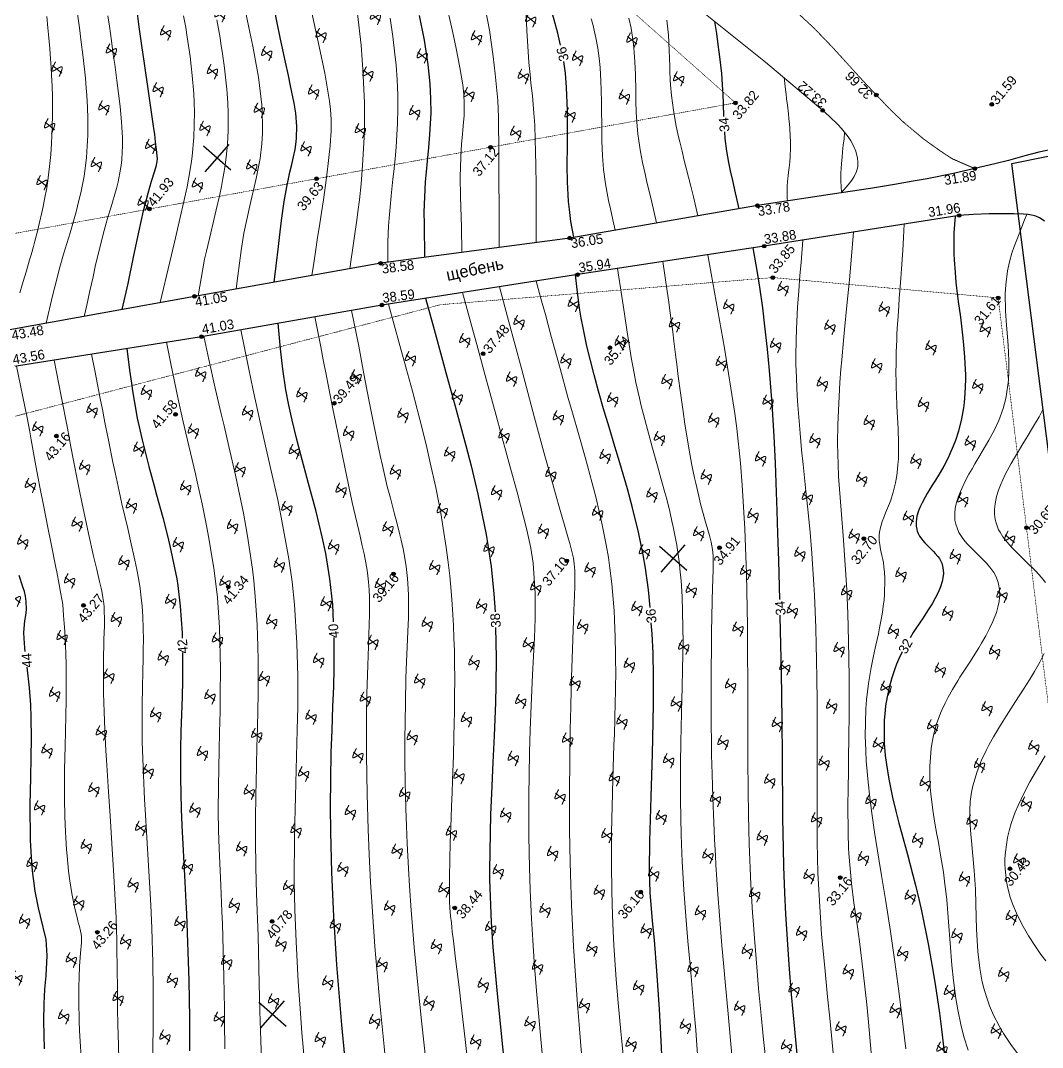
# Model space of a CAD drawing. Header units: millimetres. Extents: x -2893842 to -949497, y -1203244 to 262218.
# Drawn here: x -2146808 to -2062609, y -340974 to -256348 of the extents above; entities that cross this region are included whole.
import ezdxf

# ---------------------------------------------------------------- set-up
doc = ezdxf.new("R2010")
doc.units = ezdxf.units.MM
doc.linetypes.add('g5_05x2', pattern=[3.5, 2.5, -1])
doc.linetypes.add('g5_366', pattern=[0.85, 0.1, -0.75])
doc.layers.get('0').update_dxf_attribs({"lineweight": 5})
for name, color, linetype in [('!!!_ Размеры', 7, 'Continuous'), ('02_сетка', 253, 'Continuous'), ('10_Границы покрытий и угодий', 253, 'Continuous'), ('13_Растительность', 253, 'Continuous'), ('19_Горизонтали', 253, 'Continuous'), ('30_Канализация', 253, 'Continuous'), ('61_Отметки высоты поверхности', 253, 'Continuous')]:
    doc.layers.add(name, color=color, linetype=linetype)
doc.styles.add('LIKE17', font='d431.shx')
doc.styles.add('LIKE36', font='pragmai.shx')
doc.styles.add('Line_GUGK', font='')
doc.styles.get('Line_GUGK').set_extended_font_data('Bm431', italic=True)
doc.linetypes.add('g5_122_kn', pattern='A,1,-1,1.5,-0.4,["Кн",Line_GUGK,S=1,R=0,X=0,Y=-0.5],-2.4,1.5,-1,4,-1,4,-1,3', length=21.8)

# ---------------------------------------------------------------- blocks, each defined once
blk = doc.blocks.new('BL_333')
at = {"color": 0}
for p, q in [((0, -3), (0, 3)), ((-3, 0), (3, 0))]:
    blk.add_line(p, q, dxfattribs=at)
blk = doc.blocks.new('g5_330')
blk.add_hatch(color=0).paths.add_polyline_path([(-0.15, 0, 1), (0.15, 0, 1)])
at = {"color": 0}
blk.add_circle((0, 0), 0.15, dxfattribs=at)
blk = doc.blocks.new('g5_411')
at = {"color": 0, "linetype": 'Continuous', "lineweight": 15}
for points in [[(0.375, 1), (0.365, 0.998), (0.355, 0.996), (0.346, 0.994), (0.336, 0.991), (0.326, 0.989), (0.316, 0.987), (0.307, 0.985), (0.297, 0.983), (0.287, 0.981), (0.277, 0.979), (0.268, 0.976), (0.258, 0.974), (0.248, 0.972), (0.238, 0.97), (0.228, 0.968), (0.219, 0.966), (0.209, 0.963), (0.199, 0.961), (0.189, 0.959), (0.18, 0.957), (0.17, 0.955), (0.16, 0.952), (0.15, 0.95), (0.141, 0.948), (0.131, 0.946), (0.121, 0.943), (0.111, 0.941), (0.102, 0.939), (0.092, 0.937), (0.082, 0.934), (0.073, 0.932), (0.063, 0.93), (0.053, 0.927), (0.043, 0.925), (0.034, 0.923), (0.024, 0.92), (0.014, 0.918), (0.005, 0.915), (-0.005, 0.913), (-0.015, 0.911), (-0.025, 0.908), (-0.034, 0.906), (-0.044, 0.903), (-0.054, 0.901), (-0.063, 0.898), (-0.073, 0.895), (-0.083, 0.893), (-0.092, 0.89), (-0.102, 0.887), (-0.111, 0.885), (-0.121, 0.882), (-0.131, 0.879), (-0.14, 0.876), (-0.15, 0.873), (-0.159, 0.87), (-0.169, 0.867), (-0.178, 0.864), (-0.188, 0.861), (-0.197, 0.858), (-0.207, 0.855), (-0.216, 0.852), (-0.226, 0.849), (-0.235, 0.845), (-0.245, 0.842), (-0.254, 0.838), (-0.263, 0.834), (-0.272, 0.831), (-0.282, 0.827), (-0.291, 0.823), (-0.3, 0.818), (-0.309, 0.814), (-0.318, 0.809), (-0.327, 0.805), (-0.335, 0.799), (-0.344, 0.794), (-0.352, 0.788), (-0.36, 0.782), (-0.367, 0.775), (-0.374, 0.768), (-0.379, 0.76), (-0.383, 0.75), (-0.385, 0.741), (-0.384, 0.731), (-0.38, 0.721), (-0.375, 0.713), (-0.369, 0.705), (-0.361, 0.698), (-0.354, 0.692), (-0.346, 0.686), (-0.337, 0.681), (-0.329, 0.675), (-0.32, 0.67), (-0.312, 0.665), (-0.303, 0.661), (-0.294, 0.656), (-0.285, 0.652), (-0.276, 0.647), (-0.267, 0.643), (-0.258, 0.639), (-0.249, 0.635), (-0.239, 0.631), (-0.23, 0.627), (-0.221, 0.623), (-0.212, 0.619), (-0.202, 0.616), (-0.193, 0.612), (-0.184, 0.608), (-0.174, 0.605), (-0.165, 0.601), (-0.156, 0.597), (-0.146, 0.594), (-0.137, 0.59), (-0.128, 0.587), (-0.118, 0.584), (-0.109, 0.58), (-0.099, 0.577), (-0.09, 0.573), (-0.081, 0.57), (-0.071, 0.567), (-0.062, 0.563), (-0.052, 0.56), (-0.043, 0.556), (-0.034, 0.553), (-0.024, 0.55), (-0.015, 0.546), (-0.005, 0.543), (0.004, 0.54), (0.013, 0.536), (0.023, 0.533), (0.032, 0.53), (0.042, 0.526), (0.051, 0.523), (0.061, 0.519), (0.07, 0.516), (0.079, 0.513), (0.089, 0.509), (0.098, 0.506), (0.108, 0.502), (0.117, 0.499), (0.126, 0.495), (0.136, 0.492), (0.145, 0.488), (0.154, 0.485), (0.164, 0.481), (0.173, 0.477), (0.182, 0.474), (0.191, 0.47), (0.201, 0.466), (0.21, 0.462), (0.219, 0.458), (0.228, 0.454), (0.238, 0.45), (0.247, 0.446), (0.256, 0.442), (0.265, 0.438), (0.274, 0.433), (0.283, 0.429), (0.292, 0.425), (0.301, 0.42), (0.309, 0.415), (0.318, 0.41), (0.327, 0.405), (0.335, 0.4), (0.343, 0.394), (0.351, 0.388), (0.359, 0.382), (0.367, 0.375), (0.374, 0.368), (0.38, 0.36), (0.385, 0.352), (0.39, 0.343), (0.392, 0.333), (0.392, 0.323), (0.391, 0.313), (0.387, 0.304), (0.382, 0.295), (0.377, 0.287), (0.37, 0.279), (0.363, 0.272), (0.356, 0.266), (0.348, 0.259), (0.34, 0.253), (0.332, 0.248), (0.323, 0.242), (0.315, 0.237), (0.306, 0.232), (0.298, 0.227), (0.289, 0.222), (0.28, 0.217), (0.271, 0.213), (0.262, 0.208), (0.253, 0.204), (0.244, 0.2), (0.235, 0.196), (0.226, 0.192), (0.217, 0.188), (0.207, 0.184), (0.198, 0.18), (0.189, 0.176), (0.179, 0.173), (0.17, 0.169), (0.161, 0.165), (0.151, 0.162), (0.142, 0.158), (0.133, 0.155), (0.123, 0.151), (0.114, 0.148), (0.105, 0.145), (0.095, 0.141), (0.086, 0.138), (0.076, 0.135), (0.067, 0.132), (0.057, 0.129), (0.048, 0.125), (0.038, 0.122), (0.029, 0.119), (0.019, 0.116), (0.01, 0.113), (0, 0.11), (-0.009, 0.107), (-0.019, 0.104), (-0.028, 0.101), (-0.038, 0.098), (-0.048, 0.095), (-0.057, 0.092), (-0.067, 0.089), (-0.076, 0.086), (-0.086, 0.083), (-0.095, 0.08), (-0.105, 0.078), (-0.115, 0.075), (-0.124, 0.072), (-0.134, 0.069), (-0.143, 0.066), (-0.153, 0.063), (-0.162, 0.061), (-0.172, 0.058), (-0.182, 0.055), (-0.191, 0.052), (-0.201, 0.049), (-0.21, 0.047), (-0.22, 0.044), (-0.23, 0.041), (-0.239, 0.038), (-0.249, 0.036), (-0.259, 0.033), (-0.268, 0.03), (-0.278, 0.027), (-0.287, 0.025), (-0.297, 0.022), (-0.307, 0.019), (-0.316, 0.017), (-0.326, 0.014), (-0.336, 0.011), (-0.345, 0.008), (-0.355, 0.006), (-0.364, 0.003), (-0.374, 0), (-0.375, 0)], [(0, 1), (0, 0)]]:
    blk.add_lwpolyline(points, dxfattribs=at)
blk = doc.blocks.new('Топо_07.04.17')
at = {"layer": '02_сетка', "linetype": 'Continuous'}
for p, q in [((-219834, -132006), (-217612, -129989)), ((-217715, -132108), (-219731, -129887))]:
    blk.add_line(p, q, dxfattribs=at)
at = {"layer": '02_сетка', "color": 7, "linetype": 'Continuous'}
for p, q in [((-186229, -169029), (-184008, -167013)), ((-184110, -169132), (-186127, -166910)), ((-221134, -202736), (-223150, -200515)), ((-223253, -202634), (-221032, -200617))]:
    blk.add_line(p, q, dxfattribs=at)
at = {"layer": '10_Границы покрытий и угодий', "color": 7, "linetype": 'Continuous', "lineweight": 30}
for points in [[(-151584, -143845), (-151760, -143669), (-151961, -143508), (-152242, -143345), (-152453, -143257), (-152862, -143138), (-153230, -143066), (-154032, -142948), (-154826, -142849), (-156044, -142727), (-157342, -142634), (-158518, -142579), (-174768, -143280), (-190295, -143881), (-206602, -144553), (-221660, -145466), (-237451, -146183)], [(-149519, -137950), (-151401, -138127), (-152595, -138304), (-153956, -138536), (-155117, -138682), (-156800, -138885), (-158590, -139077), (-160797, -139268), (-161966, -139349), (-163515, -139441), (-165533, -139537), (-167957, -139624), (-174941, -139889), (-190608, -140806), (-206314, -141121), (-221876, -142103), (-237298, -143130)]]:
    blk.add_lwpolyline(points, dxfattribs=at)
at = {"layer": '10_Границы покрытий и угодий', "linetype": 'g5_366', "lineweight": 20}
for points in [[(-253256, -136421), (-257289, -111615), (-257226, -84968), (-249683, -84247), (-251516, -65183), (-261796, -65589), (-262936, -17292), (-244466, -16022), (-244810, -12981), (-203656, -10152), (-197276, -107357), (-175782, -131278)], [(-174336, -145933), (-156083, -149688), (-154733, -291240), (-240042, -288547), (-252506, -152400), (-201799, -145066)]]:
    blk.add_lwpolyline(points, close=True, dxfattribs=at)
at = {"layer": '10_Границы покрытий и угодий', "linetype": 'Continuous', "lineweight": 20}
blk.add_lwpolyline([(-167957, -139624), (-167469, -139187), (-167194, -138922), (-166973, -138686), (-166746, -138403), (-166514, -138027), (-166365, -137642), (-166301, -137263), (-166299, -136931), (-166386, -136356), (-166521, -135893), (-166698, -135450), (-166862, -135115), (-167325, -134363), (-167592, -134001), (-168210, -133262), (-168710, -132709), (-169800, -131530), (-172946, -128215), (-179649, -121475)], dxfattribs=at)
at = {"layer": '10_Границы покрытий и угодий', "linetype": 'g5_05x2', "lineweight": 20}
blk.add_lwpolyline([(-170415, -123848), (-168703, -125827), (-167311, -127642), (-165305, -130427), (-164185, -131941), (-162974, -133510), (-162165, -134465), (-160697, -136002), (-159493, -137091), (-158588, -137845), (-156800, -138885)], dxfattribs=at)
at = {"layer": '19_Горизонтали', "linetype": 'Continuous', "lineweight": 20}
for points in [[(-205730, -141109), (-205662, -140472), (-205541, -139524), (-205417, -138721), (-205318, -138147), (-205197, -137497), (-205019, -136610), (-204824, -135687), (-204528, -134338), (-204393, -133724), (-204170, -132689), (-203981, -131764), (-203789, -130743), (-203636, -129824), (-203467, -128567), (-203359, -127503), (-203271, -126252), (-203222, -125040), (-203207, -124134), (-203219, -122666), (-203273, -121131)], [(-215094, -118715), (-214877, -120991), (-214768, -122167), (-214718, -122755), (-214591, -124748), (-214576, -127037), (-214607, -127677), (-214704, -128779), (-214781, -129353), (-214936, -130235), (-215223, -131422), (-215719, -133022), (-216488, -135190), (-217229, -137387), (-217622, -138789), (-218123, -140812), (-218391, -141883)], [(-212055, -141483), (-211793, -140485), (-211501, -139396), (-211284, -138598), (-210933, -137306), (-210689, -136407), (-210416, -135383), (-210114, -134215), (-209850, -133153), (-209687, -132470), (-209463, -131480), (-209371, -131053), (-209279, -130600), (-209199, -130160), (-209154, -129874), (-209107, -129522), (-209045, -128893), (-209003, -128067), (-208998, -127370), (-209122, -125038), (-209346, -122793), (-209742, -118950)], [(-205898, -120493), (-205899, -123074), (-205932, -124292), (-205966, -125090), (-206159, -127800), (-206324, -129319), (-206369, -129676), (-206502, -130634), (-206890, -132946), (-207185, -134428), (-207474, -135735), (-207702, -136699), (-207868, -137371), (-208050, -138084), (-208492, -139777), (-208684, -140505), (-208886, -141283)], [(-231079, -142716), (-230762, -141819), (-230374, -140686), (-229992, -139564), (-229708, -138738), (-229439, -137971), (-228980, -136717), (-228766, -136161), (-228417, -135298), (-228215, -134821), (-227886, -134061), (-227253, -132542), (-227059, -132020), (-226736, -131000), (-226662, -130713), (-226556, -130246), (-226439, -129608), (-226369, -129121), (-226294, -128439), (-226233, -127583), (-226212, -127129), (-226190, -125864), (-226214, -123701), (-226244, -122375), (-226266, -121542), (-226297, -120401), (-226327, -119197), (-226347, -118328)], [(-220152, -119018), (-220124, -119441), (-220090, -120015), (-220051, -120798), (-220000, -122420), (-219993, -123217), (-219998, -123986), (-220049, -125476), (-220099, -126250), (-220165, -127006), (-220286, -128044), (-220444, -129081), (-220751, -130589), (-220854, -131011), (-221029, -131666), (-221448, -133052), (-221762, -133995), (-222175, -135172), (-223004, -137471), (-223568, -139043), (-224732, -142293)], [(-221560, -142083), (-220937, -139911), (-220690, -139162), (-220464, -138505), (-219946, -137059), (-219647, -136240), (-219276, -135213), (-218856, -134004), (-218639, -133345), (-218439, -132702), (-218280, -132160), (-218079, -131418), (-217919, -130757), (-217746, -129924), (-217571, -128864), (-217480, -128155), (-217402, -127391), (-217340, -126550), (-217292, -125436), (-217278, -123947), (-217285, -123472), (-217312, -122495), (-217349, -121633), (-217375, -121157), (-217472, -119668)], [(-236138, -140175), (-235862, -139544), (-235600, -138938), (-235392, -138455), (-235023, -137581), (-234855, -137178), (-234592, -136532), (-234418, -136095), (-234116, -135312), (-233862, -134627), (-233579, -133824), (-233419, -133346), (-233231, -132759), (-232954, -131830), (-232739, -131027), (-232521, -130126), (-232311, -129137), (-232145, -128247), (-232038, -127599), (-231934, -126906), (-231807, -125935), (-231744, -125386), (-231649, -124442), (-231575, -123548), (-231516, -122685), (-231478, -122025), (-231429, -120930), (-231412, -120469), (-231381, -119301), (-231371, -118752), (-231360, -117799)], [(-228819, -117498), (-228789, -119036), (-228771, -120223), (-228761, -121278), (-228761, -121278), (-228764, -122481), (-228775, -123222), (-228798, -124059), (-228822, -124635), (-228880, -125639), (-228955, -126544), (-229116, -127930), (-229246, -128773), (-229435, -129764), (-229793, -131226), (-229793, -131226), (-230167, -132427), (-230606, -133637), (-230776, -134074), (-231468, -135746), (-232188, -137432), (-232687, -138632), (-232948, -139294), (-233476, -140727), (-234252, -142927)], [(-199558, -140978), (-199364, -138917), (-199158, -136419), (-198994, -134777), (-198782, -133199), (-198584, -132078), (-198430, -131337), (-198351, -130969), (-198219, -130334), (-198125, -129833), (-198051, -129356), (-197985, -128771), (-197944, -128071), (-197940, -127283), (-198012, -125836), (-198151, -124221), (-198252, -123163), (-198352, -122163), (-198487, -120811)], [(-196472, -140919), (-196115, -137700), (-195858, -135398), (-195625, -133282), (-195306, -130262), (-195210, -128878), (-195190, -126669), (-195183, -125230), (-195249, -123038), (-195364, -121310)], [(-193386, -140859), (-193233, -139467), (-193111, -138364), (-192981, -137172), (-192863, -136087), (-192708, -134614), (-192589, -133388), (-192510, -132457), (-192423, -131242), (-192373, -130261), (-192336, -128823), (-192339, -127756), (-192338, -127057), (-192317, -126067), (-192236, -124282), (-192186, -123458), (-192095, -122057)], [(-186812, -140584), (-186901, -139724), (-187003, -138795), (-187076, -138089), (-187177, -136691), (-187192, -135523), (-187149, -134346), (-187065, -133178), (-186928, -131766), (-186821, -130753), (-186739, -129971), (-186647, -128996), (-186587, -128230), (-186555, -127697), (-186531, -127127), (-186520, -126347), (-186539, -125515), (-186597, -124662), (-186737, -123502), (-186805, -123049)], [(-183362, -140382), (-183555, -138634), (-183781, -136801), (-183843, -136259), (-183941, -135295), (-184010, -134400), (-184057, -132949), (-184032, -131904), (-183986, -131108), (-183915, -130208), (-183839, -129373), (-183839, -129373), (-183713, -128014), (-183637, -126999), (-183597, -126177), (-183587, -125516), (-183587, -125516), (-183635, -124207), (-183726, -123345)], [(-179911, -140180), (-180087, -138586), (-180206, -137674), (-180520, -135400), (-180607, -134744), (-180704, -133952), (-180764, -133415), (-180851, -132499), (-180930, -131291), (-180957, -130073), (-180937, -129208), (-180916, -128797), (-180863, -128079), (-180839, -127798), (-180760, -126932), (-180716, -126442), (-180660, -125700), (-180630, -125107), (-180619, -124357), (-180633, -123865)], [(-172426, -139794), (-172421, -139561), (-172386, -139093), (-172316, -138604), (-172236, -138176), (-172144, -137747), (-172075, -137446), (-171986, -137059), (-171891, -136628), (-171805, -136182), (-171766, -135953), (-171728, -135700), (-171638, -134913), (-171612, -134582), (-171571, -133826), (-171562, -133517), (-171553, -133046), (-171550, -132680), (-171552, -131949), (-171557, -131413), (-171561, -131036), (-171564, -130652), (-171567, -130410), (-171570, -129665)], [(-167935, -139603), (-167916, -139101), (-167880, -138671), (-167852, -138413), (-167801, -138037), (-167734, -137621), (-167662, -137229), (-167556, -136706), (-167465, -136287), (-167346, -135753), (-167229, -135233), (-167115, -134705)], [(-167320, -142959), (-168088, -146827), (-168538, -148919), (-168953, -150841), (-169147, -151752), (-169466, -153294), (-169622, -154076), (-169826, -155151), (-170387, -158574), (-170578, -160100), (-170668, -160980), (-170742, -161843), (-170807, -162822), (-170917, -165613), (-170988, -168101), (-171190, -172188), (-171326, -174121), (-171520, -176421), (-171808, -179343), (-171929, -180457), (-172165, -182506), (-172364, -184134), (-172617, -186115), (-172707, -186800), (-172954, -188693), (-173073, -189657), (-173168, -190463), (-173274, -191456), (-173337, -192120), (-173437, -193370), (-173464, -193805), (-173538, -196271), (-173514, -197876), (-173453, -199888), (-173424, -201104), (-173397, -203647), (-173410, -206315), (-173433, -207789), (-173554, -212549)], [(-170618, -210332), (-170635, -207589), (-170666, -205519), (-170721, -203079), (-170797, -200581), (-170893, -198072), (-170992, -195889), (-171058, -194541), (-171161, -192302), (-171215, -190709), (-171239, -189413), (-171238, -188136), (-171228, -187542), (-171186, -186357), (-171139, -185553), (-171085, -184860), (-171036, -184338), (-170905, -183233), (-170730, -182115), (-170584, -181348), (-170447, -180721), (-170286, -180062), (-170156, -179583), (-169915, -178774), (-169608, -177833), (-169319, -176982), (-169012, -176076), (-168857, -175604), (-168647, -174932), (-168479, -174351), (-168350, -173858), (-168232, -173357), (-168150, -172955), (-167968, -171646), (-167935, -171058), (-167932, -170666), (-167944, -170299), (-167961, -170048), (-167992, -169709), (-167992, -169709), (-168045, -169193), (-168073, -168776), (-168076, -168604), (-168073, -168463), (-168061, -168283), (-168022, -168010), (-167965, -167762), (-167852, -167407), (-167778, -167216), (-167649, -166925), (-167492, -166609), (-167302, -166255), (-166899, -165516), (-166764, -165253), (-166475, -164612), (-166317, -164198), (-166207, -163873), (-166078, -163446), (-165979, -163068), (-165835, -162412), (-165756, -161975), (-165705, -161652), (-165584, -160671), (-165487, -159492), (-165429, -158550), (-165378, -157627), (-165313, -156636), (-165274, -156141), (-165216, -155521), (-165155, -154938), (-165047, -154039), (-164928, -153167), (-164784, -152208), (-164706, -151723), (-164627, -151250), (-164456, -150266), (-164301, -149412), (-164187, -148797), (-164071, -148184), (-163947, -147533), (-163880, -147180), (-163734, -146406), (-163457, -144917), (-163268, -143851), (-163089, -142776)], [(-186979, -143753), (-186881, -146077), (-186832, -147515), (-186778, -149042), (-186717, -150436), (-186678, -151165), (-186590, -152478), (-186527, -153241), (-186390, -154562), (-186310, -155217), (-185909, -157951), (-185776, -158772), (-185528, -160279), (-185362, -161307), (-185175, -162532), (-185093, -163102), (-184961, -164115), (-184867, -164930), (-184819, -165409), (-184737, -166388), (-184702, -166946), (-184674, -167532), (-184652, -168514), (-184652, -168924), (-184668, -169913), (-184726, -171198), (-185085, -175019), (-185359, -177113), (-185589, -178730), (-185702, -179514), (-185874, -180721), (-186199, -183116), (-186416, -184840), (-186502, -185569), (-186643, -186807), (-186751, -187821), (-186897, -189305), (-187022, -190719), (-187084, -191483), (-187187, -192914), (-187320, -195239), (-187406, -197414), (-187463, -199490), (-187511, -201728), (-187598, -205369), (-187648, -206830), (-187680, -207652), (-187768, -209625)], [(-184994, -211977), (-184882, -207970), (-184829, -205513), (-184787, -203459), (-184747, -201607), (-184712, -200159), (-184638, -197664), (-184573, -195910), (-184459, -193488), (-184417, -192713), (-184335, -191362), (-184246, -190011), (-184095, -187984), (-183931, -186008), (-183790, -184464), (-183666, -183176), (-183561, -182144), (-183431, -180908), (-183233, -179135), (-183011, -177256), (-182837, -175859), (-182640, -174330), (-182490, -173208), (-182299, -171816), (-182157, -170809), (-181942, -169314), (-181859, -168666), (-181817, -168162), (-181807, -167636), (-181847, -167036), (-181924, -166468), (-182007, -165980), (-182137, -165228), (-182355, -163792), (-182483, -162783), (-182565, -162044), (-182610, -161595), (-182704, -160537), (-182804, -159134), (-182835, -158590), (-182905, -157120), (-182941, -156074), (-182977, -154707), (-183007, -152941), (-183015, -152345), (-183027, -151340), (-183039, -150206), (-183048, -149451), (-183062, -148488), (-183076, -147662), (-183090, -146977), (-183113, -146064), (-183210, -143607)], [(-179442, -143461), (-179105, -148911), (-178955, -151271), (-178714, -156709), (-178695, -157952), (-178718, -160832), (-178776, -162658), (-178970, -166233), (-179079, -167751), (-179256, -169928), (-179665, -174222), (-179887, -176333), (-180172, -178921), (-180464, -181519), (-180708, -183710), (-180872, -185217), (-181128, -187673), (-181324, -189685), (-181535, -192075), (-181777, -195430), (-181904, -197771), (-181931, -198404), (-181990, -199849), (-182073, -202575), (-182107, -204008), (-182148, -206230), (-182178, -208222), (-182202, -209982)], [(-176658, -212034), (-176591, -209121), (-176557, -207094), (-176537, -205322), (-176510, -202918), (-176455, -200170), (-176192, -195080), (-175956, -192579), (-175698, -190240), (-175540, -188861), (-175375, -187437), (-175275, -186575), (-174855, -182897), (-174647, -180986), (-174461, -179188), (-174309, -177623), (-174200, -176423), (-174080, -174998), (-173888, -172336), (-173834, -171436), (-173714, -168879), (-173663, -167117), (-173630, -164985), (-173619, -163720), (-173602, -161524), (-173587, -160294), (-173562, -158930), (-173513, -157269), (-173469, -156275), (-173412, -155247), (-173349, -154345), (-173257, -153273), (-173178, -152511), (-173030, -151296), (-172893, -150354), (-172595, -148590), (-172348, -147270), (-172104, -146020), (-171896, -144957), (-171552, -143141)], [(-152956, -143119), (-153197, -143536), (-153498, -144096), (-153781, -144625), (-154030, -145103), (-154298, -145639), (-154540, -146157), (-154827, -146847), (-155076, -147567), (-155348, -148688), (-155466, -149434), (-155596, -150831), (-155651, -152003), (-155685, -152963), (-155714, -153665), (-155747, -154261), (-155802, -154972), (-155895, -155777), (-156015, -156513), (-156103, -156933), (-156403, -158007), (-156702, -158786), (-157173, -159726), (-157615, -160450), (-157774, -160688), (-158171, -161258), (-159139, -162553), (-159530, -163067), (-159812, -163444), (-160112, -163856), (-160448, -164339), (-160978, -165197), (-161181, -165583), (-161325, -165897), (-161402, -166085), (-161502, -166367), (-161561, -166566), (-161625, -166846), (-161678, -167225), (-161688, -167489), (-161666, -167827), (-161666, -167827), (-161485, -168527), (-161265, -168976), (-161067, -169295), (-160878, -169565), (-160675, -169835), (-160314, -170287), (-160038, -170624), (-159533, -171273), (-159263, -171665), (-159002, -172132), (-158847, -172511), (-158729, -172980), (-158693, -173266), (-158684, -173603), (-158709, -173947), (-158757, -174243), (-158831, -174558), (-158979, -175011), (-159151, -175420), (-159528, -176144), (-159864, -176687), (-160237, -177232), (-160654, -177798), (-160928, -178153), (-161798, -179238), (-162243, -179785), (-162737, -180400), (-162955, -180677), (-163451, -181325), (-163883, -181925), (-164183, -182372), (-164523, -182921), (-164660, -183161), (-164913, -183644), (-165082, -184002), (-165402, -184788), (-165543, -185199), (-165669, -185618), (-165760, -185957), (-166037, -187383), (-166132, -188214), (-166190, -189145), (-166204, -189676), (-166190, -191021), (-166142, -192105), (-166084, -193057), (-166050, -193573), (-165972, -194777), (-165904, -196197), (-165885, -197205), (-165884, -197599), (-165893, -198512), (-165946, -200325), (-166014, -202073), (-166070, -203892), (-166083, -205154), (-166068, -206245), (-166054, -206654), (-166002, -207611), (-165889, -208842), (-165749, -209873), (-165540, -211004)], [(-209132, -144706), (-208886, -147690), (-208713, -150010), (-208617, -151315), (-208530, -152470), (-208417, -153878), (-208300, -155241), (-208144, -156858), (-208055, -157693), (-207845, -159446), (-207708, -160456), (-207529, -161680), (-207407, -162503), (-207264, -163542), (-207212, -163970), (-207134, -164698), (-207082, -165324), (-207039, -166175), (-207036, -167177), (-207076, -168020), (-207117, -168549), (-207185, -169225), (-207345, -170461), (-207415, -170934), (-207899, -173996), (-208098, -175328), (-208374, -177307), (-208583, -178926), (-208750, -180319), (-208951, -182120), (-209122, -183817), (-209318, -185987), (-209436, -187459), (-209539, -188885), (-209666, -190930), (-209742, -192374), (-209830, -194408), (-209852, -195031), (-209922, -197467), (-209982, -200826), (-210010, -203526), (-210025, -205540), (-210036, -210193)], [(-206609, -209108), (-206600, -204747), (-206610, -202624), (-206623, -201329), (-206650, -198776), (-206659, -197276), (-206660, -196527), (-206659, -196153), (-206657, -195793), (-206653, -195236), (-206636, -194537), (-206608, -194055), (-206583, -193745), (-206531, -193223), (-206461, -192626), (-206385, -192030), (-205995, -189205), (-205698, -187179), (-205552, -186206), (-205392, -185141), (-205236, -184104), (-204938, -182097), (-204715, -180547), (-204434, -178472), (-204276, -177218), (-204122, -175899), (-203973, -174488), (-203883, -173535), (-203797, -172500), (-203721, -171443), (-203625, -169685), (-203587, -168624), (-203564, -167365), (-203567, -166031), (-203588, -165005), (-203652, -163392), (-203726, -162146), (-203896, -160001), (-204106, -157927), (-204256, -156640), (-204460, -155040), (-204909, -151873), (-205216, -149851), (-205502, -148020), (-206048, -144530)], [(-200481, -210486), (-200416, -206451), (-200339, -203072), (-200302, -201818), (-200228, -199757), (-200147, -197954), (-200051, -196188), (-199892, -193838), (-199740, -191955), (-199633, -190781), (-199490, -189334), (-199300, -187586), (-199116, -186019), (-198922, -184475), (-198662, -182546), (-198402, -180728), (-198097, -178721), (-197695, -176218), (-197188, -173183), (-196958, -171662), (-196720, -169575), (-196625, -167094), (-196677, -165847), (-196819, -164313), (-197273, -161119), (-197570, -159215), (-197764, -157967), (-198032, -156243), (-198278, -154663), (-198580, -152727), (-198852, -150977), (-199163, -148980), (-199447, -147152), (-199895, -144277)], [(-196818, -144150), (-196364, -147110), (-195774, -151048), (-195151, -155214), (-194660, -158410), (-194441, -159802), (-194149, -161610), (-193933, -162914), (-193670, -164462), (-193499, -165442), (-193433, -165834), (-193366, -166272), (-193323, -166621), (-193284, -167064), (-193270, -167524), (-193287, -168069), (-193372, -168971), (-193429, -169390), (-193542, -170137), (-193730, -171353), (-193853, -172152), (-194089, -173710), (-194545, -176799), (-194864, -179057), (-195030, -180267), (-195119, -180926), (-195775, -186184), (-196114, -189299), (-196368, -191939), (-196525, -193775), (-196652, -195429), (-196870, -198844), (-197027, -202045), (-197092, -203647), (-197149, -205301), (-197201, -207042), (-197261, -209459)], [(-193831, -208811), (-193811, -207353), (-193793, -206254), (-193770, -205071), (-193741, -203889), (-193680, -201960), (-193554, -199127), (-193487, -197976), (-193399, -196683), (-193235, -194678), (-193013, -192472), (-192875, -191271), (-192722, -190024), (-192542, -188645), (-192427, -187796), (-192098, -185483), (-191691, -182743), (-191558, -181842), (-191386, -180663), (-191178, -179182), (-191076, -178416), (-190978, -177649), (-190925, -177219), (-190717, -175364), (-190579, -173863), (-190529, -173231), (-190479, -172489), (-190436, -171715), (-190390, -170477), (-190373, -169516), (-190381, -168226), (-190409, -167324), (-190465, -166278), (-190603, -164600), (-190865, -162349), (-191041, -161091), (-191385, -158882), (-191698, -157008), (-192011, -155138), (-192227, -153818), (-192611, -151392), (-192857, -149801), (-193044, -148577), (-193308, -146843), (-193485, -145685), (-193741, -144023)], [(-223466, -205234), (-223296, -202838), (-223164, -201201), (-222967, -198975), (-222585, -195042), (-222328, -191610), (-222149, -189426), (-221923, -187165), (-221749, -185643), (-221461, -183355), (-221358, -182581), (-221140, -180998), (-220942, -179590), (-220713, -177947), (-220358, -175276), (-220147, -173511), (-220040, -172519), (-219922, -171299), (-219856, -170517), (-219787, -169570), (-219739, -168786), (-219673, -167204), (-219651, -165946), (-219655, -164969), (-219691, -163493), (-219747, -162239), (-219796, -161426), (-219875, -160309), (-219962, -159254), (-220049, -158315), (-220168, -157135), (-220439, -154701), (-220642, -152990), (-220766, -151966), (-221023, -149796), (-221287, -147408), (-221475, -145455)], [(-218389, -145268), (-218112, -148435), (-217942, -150313), (-217638, -153263), (-217246, -156727), (-216945, -159527), (-216808, -160987), (-216576, -164455), (-216525, -166382), (-216541, -168253), (-216700, -171443), (-216942, -174156), (-217231, -176662), (-217478, -178546), (-218252, -183983), (-218686, -187139), (-219134, -190970), (-219345, -193227), (-219550, -195896), (-219741, -199150), (-219867, -202149), (-219907, -203398), (-219994, -207255)], [(-213333, -207298), (-213313, -205291), (-213258, -201698), (-213132, -197008), (-212893, -191709), (-212753, -189434), (-212604, -187361), (-212362, -184468), (-212046, -181262), (-211888, -179838), (-211670, -178009), (-211442, -176243), (-211227, -174695), (-210878, -172353), (-210729, -171405), (-210491, -169778), (-210338, -168378), (-210338, -168378), (-210294, -167747), (-210270, -167078), (-210268, -166591), (-210280, -166122), (-210313, -165511), (-210377, -164753), (-210447, -164085), (-210542, -163282), (-210599, -162808), (-210865, -160433), (-211157, -157473), (-211254, -156403), (-211411, -154596), (-211588, -152452), (-211738, -150596), (-211798, -149854), (-211909, -148491), (-211999, -147409), (-212218, -144894)], [(-237077, -146166), (-236703, -150357), (-236621, -151499), (-236567, -152321), (-236445, -154206), (-236291, -156289), (-236157, -157939), (-236009, -159669), (-235892, -161038), (-235729, -163014), (-235700, -163383), (-235620, -164444), (-235575, -165074), (-235527, -165799), (-235515, -166115), (-235555, -167020), (-235574, -167665), (-235602, -168319), (-235723, -170132), (-235814, -171133), (-236068, -173430), (-236139, -173996), (-236642, -177749), (-236764, -178661), (-236894, -179650), (-236967, -180236), (-237175, -182042), (-237314, -183484), (-237409, -184741), (-237438, -185236), (-237481, -186191), (-237497, -186733), (-237506, -187985), (-237490, -188799), (-237470, -189326), (-237451, -189692), (-237432, -190002), (-237379, -190683), (-237352, -190980), (-237277, -191661), (-237237, -191971), (-237211, -192165), (-237168, -192462), (-237142, -192630), (-237084, -193025), (-237064, -193273), (-237063, -193458), (-237072, -193605), (-237118, -193966), (-237292, -194826), (-237491, -195874), (-237637, -196773), (-237745, -197542), (-237883, -198707), (-238036, -200399), (-238088, -201151), (-238163, -202485), (-238229, -204020)], [(-235146, -203875), (-235057, -202719), (-234904, -201007), (-234780, -199752), (-234681, -198783), (-234589, -197897), (-234458, -196634), (-234250, -194518), (-234204, -194010), (-234142, -193293), (-234058, -192244), (-233992, -191314), (-233958, -190805), (-233838, -188787), (-233706, -186134), (-233605, -183860), (-233516, -181862), (-233384, -179229), (-233342, -178487), (-233232, -176750), (-233123, -175292), (-232989, -173753), (-232921, -173059), (-232850, -172388), (-232781, -171770), (-232646, -170668), (-232539, -169869), (-232467, -169364), (-232304, -168251), (-232222, -167583), (-232178, -167091), (-232155, -166673), (-232149, -166396), (-232159, -165903), (-232193, -165369), (-232214, -165137), (-232279, -164553), (-232402, -163566), (-232537, -162442), (-232744, -160538), (-232994, -157918), (-233079, -156947), (-233136, -156268), (-233285, -154427), (-233376, -153262), (-233496, -151705), (-233704, -149025), (-233956, -146024)], [(-232422, -204609), (-232222, -202989), (-232080, -201815), (-231840, -199756), (-231696, -198448), (-231475, -196282), (-231228, -193441), (-231096, -191558), (-230908, -188267), (-230669, -183662), (-230623, -182847), (-230581, -182156), (-230494, -180823), (-230277, -178105), (-230134, -176654), (-230024, -175675), (-229932, -174925), (-229774, -173743), (-229561, -172233), (-229445, -171390), (-229333, -170525), (-229241, -169740), (-229151, -168833), (-229077, -167845), (-229038, -166990), (-229026, -166299), (-229037, -165507), (-229075, -164650), (-229123, -163932), (-229192, -163140), (-229366, -161530), (-229491, -160491), (-229603, -159572), (-229739, -158401), (-229851, -157352), (-230007, -155777), (-230085, -154922), (-230244, -153083), (-230366, -151596), (-230452, -150518), (-230527, -149581), (-230621, -148412), (-230718, -147233), (-230835, -145882)], [(-224594, -145599), (-224437, -147404), (-224306, -148886), (-224165, -150352), (-223957, -152259), (-223844, -153235), (-223650, -154872), (-223442, -156650), (-223365, -157322), (-223170, -159154), (-223040, -160550), (-222925, -162032), (-222925, -162032), (-222796, -164728), (-222791, -166974), (-222899, -169440), (-223202, -172852), (-223451, -174954), (-223626, -176293), (-223867, -178057), (-224060, -179448), (-224464, -182466), (-224699, -184439), (-224863, -186048), (-224989, -187550), (-225194, -190584), (-225329, -192712), (-225401, -193736), (-225775, -198083), (-226036, -200706), (-226146, -201794), (-226365, -203984)]]:
    blk.add_lwpolyline(points, dxfattribs=at)
at = {"layer": '19_Горизонтали', "linetype": 'Continuous', "lineweight": 30}
for points in [[(-189562, -124920), (-189678, -123920), (-189844, -122800), (-190121, -121119), (-190316, -119940), (-190448, -119088), (-190553, -118330), (-190637, -117621), (-190734, -116483), (-190767, -115578), (-190763, -115084), (-190742, -114569), (-190711, -114167), (-190577, -113221), (-190403, -112479), (-190275, -112067), (-190087, -111576), (-189933, -111238), (-189717, -110828), (-189520, -110497)], [(-227905, -142505), (-227190, -140429), (-226500, -138334), (-225830, -136318), (-225233, -134622), (-224699, -133219), (-224308, -132262), (-223953, -131449), (-223760, -131015), (-223704, -130858), (-223665, -130712), (-223632, -130504), (-223616, -130235), (-223612, -129729), (-223614, -129107), (-223620, -128447), (-223627, -127988), (-223712, -124868), (-223796, -122580), (-223849, -121064), (-223893, -119528), (-223920, -117967)], [(-215222, -141683), (-214895, -140353), (-214536, -138799), (-214368, -138063), (-214043, -136690), (-213645, -135156), (-213480, -134579), (-213298, -133981), (-213087, -133337), (-212901, -132810), (-212682, -132213), (-212464, -131603), (-212269, -131009), (-212101, -130391), (-212029, -130057), (-211907, -129136), (-211878, -128030), (-211913, -127210), (-212041, -125742), (-212126, -124893), (-212240, -123766), (-212380, -122351), (-212428, -121840), (-212562, -120336), (-212631, -119468)], [(-202645, -141047), (-202377, -138325), (-202268, -137332), (-201878, -134858), (-201716, -134058), (-201531, -133182), (-201297, -132081), (-201088, -131041), (-201088, -131041), (-200800, -129279), (-200678, -128123), (-200606, -126889), (-200587, -125276), (-200663, -123245), (-200823, -121180)], [(-176859, -132279), (-176777, -131232), (-176718, -130469), (-176666, -129681), (-176630, -128742), (-176626, -127374), (-176647, -126343), (-176669, -125420), (-176711, -124430)], [(-190263, -140786), (-190357, -139469), (-190371, -138474), (-190356, -137804), (-190298, -136704), (-190261, -136207), (-190127, -134838), (-189934, -133199), (-189814, -132219), (-189605, -130353), (-189462, -128446), (-189432, -127267), (-189453, -126287)], [(-176460, -139978), (-176603, -138652), (-176728, -137597), (-176815, -136804), (-176881, -136088), (-176938, -135151), (-176950, -134094), (-176929, -133550)], [(-158857, -142594), (-159105, -143962), (-159189, -144538), (-159305, -145672), (-159339, -146170), (-159382, -147209), (-159394, -148000), (-159395, -148519), (-159384, -149608), (-159384, -149608), (-159362, -150927), (-159352, -151651), (-159347, -152420), (-159353, -153213), (-159383, -154238), (-159448, -155255), (-159485, -155665), (-159531, -156075), (-159703, -157220), (-159848, -157925), (-159956, -158365), (-160218, -159259), (-160576, -160226), (-160913, -160973), (-161133, -161406), (-161481, -162020), (-161673, -162329), (-162109, -162973), (-162462, -163446), (-162912, -164019), (-163218, -164403), (-163723, -165051), (-163918, -165317), (-164223, -165762), (-164417, -166078), (-164511, -166248), (-164620, -166467), (-164758, -166796), (-164827, -167010), (-164892, -167303), (-164920, -167630), (-164906, -167875), (-164880, -168032), (-164822, -168245), (-164731, -168464), (-164571, -168749), (-164494, -168865), (-164361, -169051), (-164137, -169339), (-163973, -169543), (-163732, -169849), (-163603, -170022), (-163416, -170308), (-163321, -170481), (-163170, -170883), (-163170, -170883), (-163122, -171127), (-163103, -171454), (-163129, -171753), (-163129, -171753), (-163165, -171947), (-163302, -172393), (-163487, -172807), (-163743, -173262), (-164339, -174118), (-164769, -174660), (-165211, -175191), (-165883, -175989), (-166146, -176309), (-166458, -176703)], [(-176760, -172344), (-176489, -169160), (-176306, -166943), (-176154, -165075), (-175976, -162761), (-175858, -161112), (-175718, -158947), (-175577, -156244), (-175479, -153505), (-175446, -151737), (-175440, -149840), (-175458, -148327), (-175509, -146584), (-175571, -145218), (-175673, -143315)], [(-202971, -144403), (-202560, -147044), (-202158, -149632), (-201948, -150983), (-201552, -153520), (-201392, -154546), (-201044, -156830), (-200799, -158548), (-200500, -160927), (-200196, -164319), (-200093, -166964), (-200119, -169231), (-200195, -170728)], [(-187448, -171806), (-187437, -170357), (-187480, -168545), (-187542, -167428), (-187710, -165537), (-187967, -163486), (-188212, -161876), (-188584, -159690), (-188836, -158294), (-189136, -156655), (-189414, -155104), (-189666, -153622), (-189885, -152225), (-190198, -149836), (-190336, -148418), (-190404, -147478), (-190447, -146648), (-190477, -145511), (-190479, -145087), (-190462, -143888)], [(-213502, -170055), (-213415, -168646), (-213397, -166486), (-213397, -166486), (-213509, -164369), (-213641, -162988), (-213911, -160848), (-214266, -158471), (-214637, -156051), (-214834, -154670), (-215024, -153144), (-215151, -151889), (-215244, -150598), (-215306, -148875), (-215312, -147187), (-215312, -147187), (-215278, -145079)], [(-239022, -169617), (-239025, -169293), (-238995, -168519), (-238948, -168034), (-238770, -167095), (-238646, -166659), (-238525, -166172), (-238525, -166172), (-238468, -165527), (-238488, -165087), (-238537, -164692), (-238607, -164289), (-238806, -163339)], [(-227877, -145748), (-227863, -147533), (-227841, -148624), (-227822, -149249), (-227776, -150235), (-227684, -151537), (-227492, -153363), (-227180, -155620), (-226930, -157235), (-226811, -157989), (-226514, -159902), (-226308, -161357), (-226190, -162301), (-225946, -165070), (-225921, -165618), (-225903, -167331), (-226004, -169529), (-226042, -169965)]]:
    blk.add_lwpolyline(points, dxfattribs=at)
at = {"layer": '19_Горизонтали', "color": 252, "linetype": 'Continuous', "lineweight": 20}
for points in [[(-161389, -211985), (-161973, -210941), (-162468, -209965), (-162767, -209301), (-163119, -208386), (-163366, -207567), (-163541, -206810), (-163680, -205979), (-163748, -205399), (-163814, -204414), (-163822, -203014), (-163786, -202120), (-163724, -201176), (-163549, -199136), (-163446, -197888), (-163360, -196351), (-163336, -194842), (-163331, -194196), (-163315, -193358), (-163282, -192609), (-163255, -192223), (-163166, -191399), (-163043, -190677), (-162857, -189910), (-162697, -189406), (-162215, -188266), (-161740, -187389), (-161277, -186645), (-160962, -186178), (-160533, -185579), (-159964, -184828), (-159326, -184024), (-158405, -182896), (-157639, -181961), (-157073, -181253), (-156588, -180622), (-156060, -179893), (-155623, -179237)], [(-154866, -173424), (-155137, -172986), (-155543, -172422), (-156243, -171551), (-156882, -170776), (-157279, -170267), (-157645, -169748), (-157923, -169287), (-158112, -168898), (-158200, -168675), (-158351, -168090), (-158385, -167799), (-158389, -167351), (-158349, -166967), (-158256, -166521), (-158065, -165934), (-157852, -165442), (-157647, -165041), (-157155, -164217), (-156562, -163360), (-156243, -162929), (-155758, -162297), (-155420, -161865), (-155003, -161334), (-154479, -160658), (-153840, -159800), (-153488, -159299)], [(-158345, -204421), (-158678, -203842), (-159065, -203131), (-159520, -202219), (-159970, -201183), (-160304, -200251), (-160533, -199447), (-160675, -198784), (-160787, -197983), (-160819, -197545), (-160831, -197013), (-160816, -196505), (-160788, -196107), (-160735, -195652), (-160645, -195128), (-160331, -193954), (-160103, -193333), (-159900, -192856), (-159458, -191961), (-159167, -191441), (-158590, -190510), (-157981, -189618), (-157013, -188306), (-156488, -187621)]]:
    blk.add_lwpolyline(points, dxfattribs=at)
at = {"layer": '19_Горизонтали', "color": 42, "linetype": 'Continuous', "lineweight": 30}
for points in [[(-241143, -202313), (-240935, -200026), (-240748, -198622), (-240748, -198622), (-240548, -197452), (-240328, -196346), (-240328, -196346), (-240053, -194712), (-239995, -193392), (-239995, -193392), (-240236, -191409), (-240320, -190725), (-240427, -189317), (-240427, -189317), (-240456, -187624), (-240422, -186492), (-240333, -185094), (-240029, -182205), (-239734, -179964), (-239517, -178341), (-239325, -176791), (-239148, -175059), (-239069, -174024), (-239003, -172619), (-239011, -170909)], [(-226149, -171151), (-226250, -172066), (-226425, -173452), (-226610, -174786), (-227023, -177640), (-227212, -179004), (-227308, -179749), (-227497, -181393), (-227727, -183954), (-227825, -185322), (-228067, -189441), (-228190, -191635), (-228248, -192592), (-228685, -198071), (-228991, -201160), (-229275, -203845)], [(-216621, -205700), (-216570, -203110), (-216416, -198168), (-216217, -194150), (-215972, -190543), (-215680, -187211), (-215462, -185128), (-214903, -180722), (-214634, -178906), (-214339, -176982), (-214098, -175369), (-213889, -173862), (-213681, -172141), (-213602, -171330)], [(-200297, -172022), (-200523, -174497), (-200807, -176764), (-201003, -178152), (-201419, -180857), (-201770, -183028), (-202180, -185571), (-202443, -187267), (-203049, -191828), (-203128, -192582), (-203394, -196086), (-203476, -198147), (-203551, -202011), (-203612, -206423), (-203640, -208718)], [(-190710, -209641), (-190542, -206835), (-190429, -204773), (-190280, -201616), (-190193, -199084), (-190156, -197481), (-190092, -195144), (-189943, -193344), (-189643, -190914), (-189400, -189158), (-189133, -187312), (-188618, -183808), (-188259, -181222), (-188061, -179667), (-187814, -177461), (-187642, -175565), (-187535, -173986), (-187498, -173071)], [(-179583, -210617), (-179533, -207667), (-179464, -204798), (-179382, -202318), (-179184, -198188), (-179071, -196423), (-178906, -194270), (-178773, -192750), (-178535, -190289), (-178327, -188276), (-178192, -187016), (-178013, -185355), (-177681, -182231), (-177298, -178355), (-177087, -176078), (-176880, -173749), (-176870, -173638)], [(-167230, -177790), (-167593, -178374), (-167800, -178742), (-167984, -179092), (-168326, -179817), (-168629, -180568), (-168887, -181336), (-169087, -182055), (-169166, -182386), (-169334, -183245), (-169475, -184293), (-169540, -185087), (-169575, -186104), (-169571, -186858), (-169518, -188066), (-169382, -189603), (-169242, -190765), (-169099, -191787), (-168963, -192688), (-168691, -194425), (-168448, -196043), (-168316, -197010), (-168159, -198287), (-168065, -199153), (-167818, -201917), (-167694, -203834), (-167622, -205296), (-167543, -207717), (-167519, -209044), (-167503, -211453)]]:
    blk.add_lwpolyline(points, dxfattribs=at)
at = {"layer": '30_Канализация', "linetype": 'g5_122_kn', "lineweight": 30}
blk.add_lwpolyline([(-94225, -625908), (-92902, -623834), (-98382, -620337), (-98900, -587938), (-105292, -572412), (-103919, -560566), (-73480, -564093), (-54993, -546252), (-54850, -544025), (-54873, -541562), (-70096, -406565), (-70284, -404178), (-70631, -400462), (-150132, -402158), (-150271, -395125), (-153727, -138821), (-81307, -132515)], dxfattribs=at)
at = {"layer": '02_сетка', "color": 92, "xscale": 500.0000000002746, "yscale": 500.0000000002746, "zscale": 500.0000000002746, "rotation": 42.22816425403256}
for p in [(-185119, -168021), (-222142, -201625)]:
    blk.add_blockref('BL_333', p, dxfattribs=at)
at = {"layer": '13_Растительность', "linetype": 'Continuous', "lineweight": 20, "xscale": 999.9999999999995, "yscale": 999.9999999999995, "zscale": 999.9999999999995, "rotation": 43.98139083737546}
for p in [(-216798, -119651, -67200), (-221413, -120630, -67200), (-226027, -121609, -67200), (-204097, -121292, -67200), (-230641, -122588, -67200), (-208712, -122270, -67200), (-213326, -123249, -67200), (-191397, -122932, -67200), (-217940, -124228, -67200), (-196011, -123911, -67200), (-222555, -125207, -67200), (-200625, -124890, -67200), (-227169, -126186, -67200), (-205240, -125868, -67200), (-183310, -125551, -67200), (-209854, -126847, -67200), (-187925, -126530, -67200), (-231783, -127164, -67200), (-214468, -127826, -67200), (-192539, -127509, -67200), (-197153, -128487, -67200), (-219083, -128805, -67200), (-201767, -129466, -67200), (-179838, -129149, -67200), (-223697, -129783, -67200), (-206382, -130445, -67200), (-184452, -130128, -67200), (-228311, -130762, -67200), (-189067, -131106, -67200), (-232926, -131741, -67200), (-210996, -131424, -67200), (-193681, -132085, -67200), (-215610, -132402, -67200), (-220225, -133381, -67200), (-224839, -134360, -67200), (-190554, -146636, -67200), (-173239, -147297, -67200), (-195168, -147615, -67200), (-221712, -148911, -67200), (-199783, -148593, -67200), (-177853, -148276, -67200), (-204397, -149572, -67200), (-182467, -149255, -67200)]:
    blk.add_blockref('g5_411', p, dxfattribs=at)
at = {"layer": '13_Растительность', "color": 7, "linetype": 'Continuous', "lineweight": 20, "xscale": 999.9999999999995, "yscale": 999.9999999999995, "zscale": 999.9999999999995, "rotation": 43.98139083737546}
for p in [(-226326, -149890, -67200), (-165152, -149916, -67200), (-209011, -150551, -67200), (-187082, -150234, -67200), (-230941, -150868, -67200), (-213626, -151530, -67200), (-191696, -151213, -67200), (-169767, -150895, -67200), (-235555, -151847, -67200), (-196310, -152191, -67200), (-174381, -151874, -67200), (-218240, -152509, -67200), (-200925, -153170, -67200), (-178995, -152853, -67200), (-157066, -152535, -67200), (-222854, -153487, -67200), (-205539, -154149, -67200), (-183610, -153832, -67200), (-161680, -153514, -67200), (-227469, -154466, -67200), (-188224, -154810, -67200), (-166295, -154493, -67200), (-232083, -155445, -67200), (-210153, -155128, -67200), (-192838, -155789, -67200), (-170909, -155472, -67200), (-236697, -156424, -67200), (-214768, -156106, -67200), (-175523, -156451, -67200), (-219382, -157085, -67200), (-197453, -156768, -67200), (-180138, -157429, -67200), (-158208, -157112, -67200), (-223996, -158064, -67200), (-202067, -157747, -67200), (-162822, -158091, -67200), (-228611, -159043, -67200), (-206681, -158725, -67200), (-184752, -158408, -67200), (-167437, -159070, -67200), (-233225, -160022, -67200), (-211296, -159704, -67200), (-189366, -159387, -67200), (-172051, -160048, -67200), (-215910, -160683, -67200), (-193981, -160366, -67200), (-237839, -161000, -67200), (-220524, -161662, -67200), (-198595, -161345, -67200), (-176665, -161027, -67200), (-159350, -161689, -67200), (-203209, -162323, -67200), (-181280, -162006, -67200), (-225139, -162641, -67200), (-207823, -163302, -67200), (-185894, -162985, -67200), (-163965, -162667, -67200), (-229753, -163619, -67200), (-212438, -164281, -67200), (-190508, -163964, -67200), (-168579, -163646, -67200), (-234367, -164598, -67200), (-195123, -164942, -67200), (-173193, -164625, -67200), (-238982, -165577, -67200), (-217052, -165260, -67200), (-199737, -165921, -67200), (-177808, -165604, -67200), (-221666, -166238, -67200), (-182422, -166583, -67200), (-160493, -166265, -67200), (-226281, -167217, -67200), (-204351, -166900, -67200), (-187036, -167561, -67200), (-165107, -167244, -67200), (-230895, -168196, -67200), (-208966, -167879, -67200), (-191651, -168540, -67200), (-169721, -168223, -67200), (-235509, -169175, -67200), (-213580, -168857, -67200), (-174336, -169202, -67200), (-218194, -169836, -67200), (-196265, -169519, -67200), (-178950, -170180, -67200), (-157020, -169863, -67200), (-222809, -170815, -67200), (-200879, -170498, -67200), (-161635, -170842, -67200), (-227423, -171794, -67200), (-205494, -171477, -67200), (-183564, -171159, -67200), (-166249, -171821, -67200), (-232037, -172773, -67200), (-210108, -172455, -67200), (-188178, -172138, -67200), (-214722, -173434, -67200), (-192793, -173117, -67200), (-170863, -172799, -67200), (-236652, -173751, -67200), (-219337, -174413, -67200), (-197407, -174096, -67200), (-175478, -173778, -67200), (-158163, -174440, -67200), (-202021, -175074, -67200), (-180092, -174757, -67200), (-223951, -175392, -67200), (-206636, -176053, -67200), (-184706, -175736, -67200), (-162777, -175419, -67200), (-228565, -176370, -67200), (-189321, -176715, -67200), (-167391, -176397, -67200), (-233180, -177349, -67200), (-211250, -177032, -67200), (-193935, -177693, -67200), (-172006, -177376, -67200), (-237794, -178328, -67200), (-215864, -178011, -67200), (-198549, -178672, -67200), (-176620, -178355, -67200), (-220479, -178990, -67200), (-181234, -179334, -67200), (-159305, -179016, -67200), (-225093, -179968, -67200), (-203164, -179651, -67200), (-185849, -180312, -67200), (-163919, -179995, -67200), (-229707, -180947, -67200), (-207778, -180630, -67200), (-168533, -180974, -67200), (-234322, -181926, -67200), (-212392, -181609, -67200), (-190463, -181291, -67200), (-173148, -181953, -67200), (-238936, -182905, -67200), (-217007, -182587, -67200), (-195077, -182270, -67200), (-177762, -182931, -67200), (-221621, -183566, -67200), (-199692, -183249, -67200), (-160447, -183593, -67200), (-226235, -184545, -67200), (-204306, -184228, -67200), (-182376, -183910, -67200), (-165061, -184572, -67200), (-208920, -185206, -67200), (-186991, -184889, -67200), (-230850, -185524, -67200), (-213534, -186185, -67200), (-191605, -185868, -67200), (-169676, -185551, -67200), (-235464, -186502, -67200), (-218149, -187164, -67200), (-196219, -186847, -67200), (-174290, -186529, -67200), (-240078, -187481, -67200), (-200834, -187825, -67200), (-178904, -187508, -67200), (-156975, -187191, -67200), (-222763, -188143, -67200), (-205448, -188804, -67200), (-183519, -188487, -67200), (-161589, -188170, -67200), (-227377, -189122, -67200), (-188133, -189466, -67200), (-166204, -189148, -67200), (-231992, -190100, -67200), (-210062, -189783, -67200), (-192747, -190444, -67200), (-170818, -190127, -67200), (-236606, -191079, -67200), (-214677, -190762, -67200), (-175432, -191106, -67200), (-241220, -192058, -67200), (-219291, -191741, -67200), (-197362, -191423, -67200), (-180047, -192085, -67200), (-158117, -191767, -67200), (-223905, -192719, -67200), (-201976, -192402, -67200), (-184661, -193063, -67200), (-162731, -192746, -67200), (-228520, -193698, -67200), (-206590, -193381, -67200), (-167346, -193725, -67200), (-233134, -194677, -67200), (-211205, -194360, -67200), (-189275, -194042, -67200), (-171960, -194704, -67200), (-215819, -195338, -67200), (-193889, -195021, -67200), (-237748, -195656, -67200), (-220433, -196317, -67200), (-198504, -196000, -67200), (-176574, -195683, -67200), (-159259, -196344, -67200), (-242363, -196634, -67200), (-225048, -197296, -67200), (-203118, -196979, -67200), (-181189, -196661, -67200), (-163874, -197323, -67200), (-207732, -197957, -67200), (-185803, -197640, -67200), (-229662, -198275, -67200), (-212347, -198936, -67200), (-190417, -198619, -67200), (-168488, -198302, -67200), (-234276, -199254, -67200), (-195032, -199598, -67200), (-173102, -199280, -67200), (-238891, -200232, -67200), (-216961, -199915, -67200), (-199646, -200576, -67200), (-177717, -200259, -67200), (-221575, -200894, -67200), (-204260, -201555, -67200), (-182331, -201238, -67200), (-160401, -200921, -67200), (-226190, -201873, -67200), (-186945, -202217, -67200), (-165016, -201899, -67200), (-230804, -202851, -67200), (-208875, -202534, -67200), (-191560, -203196, -67200), (-169630, -202878, -67200), (-213489, -203513, -67200), (-174244, -203857, -67200), (-218103, -204492, -67200), (-196174, -204174, -67200), (-178859, -204836, -67200), (-200788, -205153, -67200), (-161544, -205497, -67200), (-205403, -206132, -67200), (-183473, -205815, -67200), (-166158, -206476, -67200), (-188087, -206793, -67200), (-170772, -207455, -67200), (-192702, -207772, -67200), (-175387, -208434, -67200), (-180001, -209412, -67200), (-162686, -210074, -67200), (-167300, -211053, -67200)]:
    blk.add_blockref('g5_411', p, dxfattribs=at)
at = {"layer": '61_Отметки высоты поверхности', "linetype": 'Continuous', "lineweight": 20, "xscale": 999.9999999999995, "yscale": 999.9999999999995, "zscale": 999.9999999999995, "rotation": 43.98139083737546}
for p in [(-175782, -131278, 19420), (-164185, -131941, -67200), (-196252, -132637, 19420), (-168710, -132709, -67200), (-210779, -133602, 19420), (-154814, -133786, -67200), (-224739, -134520, 19420), (-156800, -138885, -67200), (-174941, -139889, -67200), (-206314, -141121, -67200), (-190608, -140806, -67200), (-221876, -142103, -67200), (-158518, -142579, -67200), (-190295, -143881, -67200), (-174768, -143280, -67200), (-206602, -144553, -67200), (-221660, -145466, -67200), (-174336, -145933, 19420)]:
    blk.add_blockref('g5_330', p, dxfattribs=at)
at = {"layer": '61_Отметки высоты поверхности', "color": 7, "linetype": 'Continuous', "lineweight": 20, "xscale": 999.9999999999995, "yscale": 999.9999999999995, "zscale": 999.9999999999995, "rotation": 43.98139083737546}
for p in [(-198773, -149478, -29700), (-156083, -149688, 19420), (-188329, -150164, -67200), (-224511, -151595, -25700), (-234465, -152258, -67200), (-211410, -152151, -27700), (-233814, -166374, -67200), (-221797, -166207, -67200), (-208144, -166675, -67200), (-193845, -167214, -67200), (-181212, -167560, -67200), (-169310, -168153, -67200), (-155900, -168778, -67200), (-235729, -193272, -67200), (-221314, -194001, -67200), (-206236, -194599, -67200), (-190862, -195028, -67200), (-174402, -195682, -67200), (-160418, -196537, -67200)]:
    blk.add_blockref('g5_330', p, dxfattribs=at)
at = {"layer": '10_Границы покрытий и угодий', "linetype": 'Continuous', "lineweight": 15, "style": 'LIKE36'}
blk.add_text('щебень', height=1000, rotation=5.65182, dxfattribs=at).set_placement((-201004, -143195, -67200))
at = {"layer": '19_Горизонтали', "linetype": 'Continuous', "lineweight": 15, "style": 'LIKE36'}
for s, rotation, p in [('36', 98.11282, (-189001, -126215, -67200)), ('34', 88.36445, (-176530, -133565, -67200))]:
    blk.add_text(s, height=800, rotation=rotation, dxfattribs=at).set_placement(p)
at = {"layer": '19_Горизонтали', "color": 42, "linetype": 'Continuous', "lineweight": 15, "style": 'LIKE36'}
for s, rotation, p in [('44', 88.36445, (-238594, -170957, -67200)), ('42', 88.36445, (-225704, -171257, -67200)), ('40', 88.36445, (-213202, -171396, -67200)), ('38', 88.36445, (-199851, -172036, -67200)), ('36', 88.36445, (-187069, -173115, -67200)), ('34', 88.36445, (-176423, -173677, -67200)), ('32', 54.80909, (-166929, -178058, -67200))]:
    blk.add_text(s, height=800, rotation=rotation, dxfattribs=at).set_placement(p)
at = {"layer": '61_Отметки высоты поверхности', "linetype": 'Continuous', "lineweight": 15, "style": 'LIKE17'}
for s, rotation, p in [('33.22', 133.37632, (-168214, -132012, -67200)), ('32.66', 127.69777, (-164377, -131800, -67200)), ('33.82', 43.98139, (-175659, -132759, -67200)), ('31.59', 43.98139, (-154393, -133935, -67200)), ('41.93', 43.98139, (-224357, -134453, -67200)), ('37.12', 43.98139, (-197453, -134988, -67200)), ('39.63', 43.98139, (-212142, -136178, -67200)), ('31.89', 2.44492, (-159395, -139958, -67200)), ('33.78', 2.44492, (-174944, -140769, -67200)), ('38.58', 1.11069, (-206266, -141990, -67200)), ('36.05', 2.44492, (-190542, -141666, -67200)), ('41.05', 3.59944, (-221842, -142970, -67200)), ('31.96', 2.44492, (-161000, -142438, -67200)), ('35.94', 2.44492, (-190132, -143740, -67200)), ('33.88', 2.44492, (-174692, -143121, -67200)), ('43.48', 3.59944, (-237176, -143998, -67200)), ('38.59', 1.11069, (-206490, -144387, -67200)), ('33.85', 43.98139, (-174121, -145689, -46700)), ('41.03', 3.59944, (-221544, -145277, -67200)), ('43.56', 3.59944, (-237319, -145996, -67200)), ('37.48', 43.98139, (-198248, -149595, -9200))]:
    blk.add_text(s, height=800, rotation=rotation, dxfattribs=at).set_placement(p)
at = {"layer": '61_Отметки высоты поверхности', "color": 7, "linetype": 'Continuous', "lineweight": 15, "style": 'LIKE17'}
for s, p in [('35.74', (-188453, -151681, -46700)), ('31.61', (-157774, -151825, -46700)), ('41.58', (-226114, -152688, -5200)), ('39.49', (-211002, -152319, -7200)), ('43.16', (-235171, -154338, -46700)), ('43.27', (-233938, -167891, -46700)), ('41.34', (-221921, -167724, -46700)), ('39.16', (-209601, -168956, -46700)), ('37.10', (-195554, -169187, -46700)), ('34.91', (-181335, -169077, -46700)), ('30.65', (-155271, -169476, -46700)), ('32.70', (-170081, -170294, -46700)), ('43.26', (-235852, -194789, -46700)), ('40.78', (-221438, -195518, -46700)), ('38.44', (-205692, -195638, -46700)), ('36.16', (-192460, -197154, -46700)), ('33.16', (-175274, -198011, -46700)), ('30.43', (-160542, -198054, -46700))]:
    blk.add_text(s, height=800, rotation=43.98139, dxfattribs=at).set_placement(p)

msp = doc.modelspace()

# ---------------------------------------------------------------- block references
at = {"layer": '!!!_ Размеры', "color": 1, "lineweight": 0, "rotation": 6.471407436947433}
msp.add_blockref('Топо_07.04.17', (-1928038.79367, -112877.83782), dxfattribs=at)

doc.saveas('drawing.dxf')
